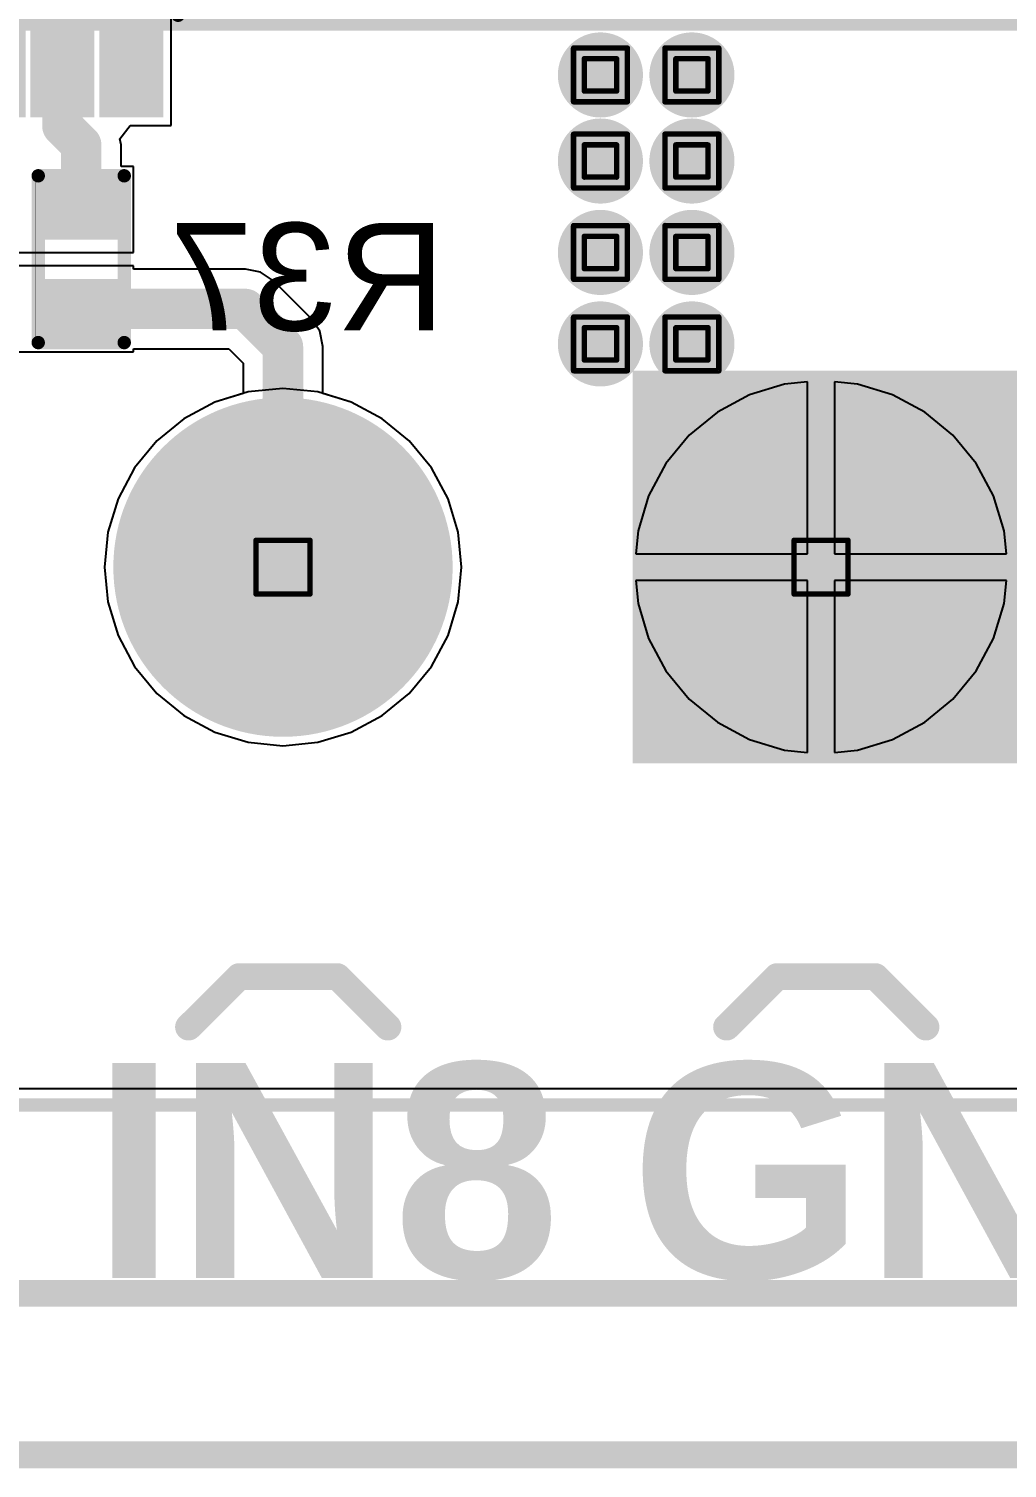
# Model space of a CAD drawing. Header units: inches. Extents: x -8 to 210, y -39 to 109.
# Drawn here: x 67.02 to 76.26, y -1.65 to 11.94 of the extents above; entities that cross this region are included whole.
import ezdxf

# ---------------------------------------------------------------- set-up
doc = ezdxf.new("R2010")
doc.units = ezdxf.units.IN
for name, color, linetype in [('Bottom Layer', 5, 'Continuous'), ('Bottom Overlay', 54, 'Continuous'), ('Bottom Paste', 16, 'Continuous'), ('Bottom Solder', 6, 'Continuous'), ('Dimension', 6, 'Continuous'), ('Drill Drawing', 1, 'Continuous'), ('Multi-Layer', 9, 'Continuous'), ('Pad Holes', 156, 'Continuous'), ('Top Board_outline-Bottom 3D Body', 216, 'Continuous'), ('Top Layer', 1, 'Continuous'), ('Top Overlay', 2, 'Continuous'), ('Top Solder', 216, 'Continuous'), ('Via Holes', 16, 'Continuous')]:
    doc.layers.add(name, color=color, linetype=linetype)
doc.styles.add('Arial', font='', dxfattribs={"height": 0.2})
doc.styles.add('Arial_Bold', font='', dxfattribs={"height": 0.2})
doc.styles.get('Arial').set_extended_font_data('Arial')
doc.styles.get('Arial_Bold').set_extended_font_data('Arial', bold=True)

# ---------------------------------------------------------------- blocks, each defined once
blk = doc.blocks.new('R___0402_B_32')
at = {"layer": 'Bottom Layer'}
for points in [[(-0.241, 0.318), (-0.241, -0.318), (-0.699, -0.318), (-0.699, 0.318)], [(0.699, 0.318), (0.699, -0.318), (0.241, -0.318), (0.241, 0.318)]]:
    blk.add_hatch(color=5, dxfattribs=at).paths.add_polyline_path(points)
at = {"layer": 'Bottom Paste'}
for points in [[(-0.241, 0.318), (-0.241, -0.318), (-0.699, -0.318), (-0.699, 0.318)], [(0.699, 0.318), (0.699, -0.318), (0.241, -0.318), (0.241, 0.318)]]:
    blk.add_hatch(color=16, dxfattribs=at).paths.add_polyline_path(points)
at = {"layer": 'Bottom Solder'}
for points in [[(-0.186, 0.373), (-0.186, -0.373), (-0.754, -0.373), (-0.754, 0.373)], [(0.754, 0.373), (0.754, -0.373), (0.186, -0.373), (0.186, 0.373)]]:
    blk.add_hatch(color=6, dxfattribs=at).paths.add_polyline_path(points)
at = {"layer": 'Bottom Overlay'}
for points in [[(-0.787, 0.406, 0.127, 0.127, 0), (0.787, 0.406, 0.127, 0.127, 0)], [(-0.787, 0.406, 0.127, 0.127, 0), (-0.787, -0.406, 0.127, 0.127, 0)], [(-0.813, 0.432, 0.00323, 0.00323, 0), (0.813, 0.432, 0.00323, 0.00323, 0)], [(0.787, 0.406, 0.127, 0.127, 0), (0.787, -0.406, 0.127, 0.127, 0)], [(-0.787, -0.406, 0.127, 0.127, 0), (0.787, -0.406, 0.127, 0.127, 0)]]:
    blk.add_lwpolyline(points, format="xyseb", dxfattribs=at)
for points in [[(-0.819, 0.406, 0.0635, 0.0635, 1), (-0.756, 0.406, 0.0635, 0.0635, 1)], [(-0.819, 0.406, 0.0635, 0.0635, 1), (-0.756, 0.406, 0.0635, 0.0635, 1)], [(-0.814, 0.432, 0.00161, 0.00161, 1), (-0.812, 0.432, 0.00161, 0.00161, 1)], [(0.756, 0.406, 0.0635, 0.0635, 1), (0.819, 0.406, 0.0635, 0.0635, 1)], [(0.756, 0.406, 0.0635, 0.0635, 1), (0.819, 0.406, 0.0635, 0.0635, 1)], [(0.812, 0.432, 0.00161, 0.00161, 1), (0.814, 0.432, 0.00161, 0.00161, 1)], [(-0.819, -0.406, 0.0635, 0.0635, 1), (-0.756, -0.406, 0.0635, 0.0635, 1)], [(-0.819, -0.406, 0.0635, 0.0635, 1), (-0.756, -0.406, 0.0635, 0.0635, 1)], [(0.756, -0.406, 0.0635, 0.0635, 1), (0.819, -0.406, 0.0635, 0.0635, 1)], [(0.756, -0.406, 0.0635, 0.0635, 1), (0.819, -0.406, 0.0635, 0.0635, 1)]]:
    blk.add_lwpolyline(points, format="xyseb", close=True, dxfattribs=at)
blk = doc.blocks.new('DB128L_5_08_3P_BK_S_89')
at = {"layer": 'Bottom Layer'}
blk.add_hatch(color=5, dxfattribs=at).paths.add_polyline_path([(-3.58, 1.5), (-3.58, -1.5), (-6.58, -1.5), (-6.58, 1.5)])
h = blk.add_hatch(color=5, dxfattribs=at)
edge = h.paths.add_edge_path()
edge.add_arc((0, 0), 1.5, 0, 360)
h = blk.add_hatch(color=5, dxfattribs=at)
edge = h.paths.add_edge_path()
edge.add_arc((5.08, 0), 1.5, 0, 360)
at = {"layer": 'Bottom Solder'}
blk.add_hatch(color=6, dxfattribs=at).paths.add_polyline_path([(-3.478, 1.602), (-3.478, -1.602), (-6.682, -1.602), (-6.682, 1.602)])
h = blk.add_hatch(color=6, dxfattribs=at)
edge = h.paths.add_edge_path()
edge.add_arc((0, 0), 1.602, 0, 360)
h = blk.add_hatch(color=6, dxfattribs=at)
edge = h.paths.add_edge_path()
edge.add_arc((5.08, 0), 1.602, 0, 360)
at = {"layer": 'Multi-Layer'}
blk.add_hatch(color=9, dxfattribs=at).paths.add_polyline_path([(-3.58, 1.5), (-3.58, -1.5), (-6.58, -1.5), (-6.58, 1.5)])
h = blk.add_hatch(color=9, dxfattribs=at)
edge = h.paths.add_edge_path()
edge.add_arc((0, 0), 1.5, 0, 360)
h = blk.add_hatch(color=9, dxfattribs=at)
edge = h.paths.add_edge_path()
edge.add_arc((5.08, 0), 1.5, 0, 360)
at = {"layer": 'Pad Holes'}
h = blk.add_hatch(color=7, dxfattribs=at)
edge = h.paths.add_edge_path()
edge.add_arc((-5.08, 0), 0.8, 0, 360)
h = blk.add_hatch(color=7, dxfattribs=at)
edge = h.paths.add_edge_path()
edge.add_arc((0, 0), 0.8, 0, 360)
h = blk.add_hatch(color=7, dxfattribs=at)
edge = h.paths.add_edge_path()
edge.add_arc((5.08, 0), 0.8, 0, 360)
at = {"layer": 'Top Layer'}
blk.add_hatch(color=1, dxfattribs=at).paths.add_polyline_path([(-3.58, 1.5), (-3.58, -1.5), (-6.58, -1.5), (-6.58, 1.5)])
h = blk.add_hatch(color=1, dxfattribs=at)
edge = h.paths.add_edge_path()
edge.add_arc((0, 0), 1.5, 0, 360)
h = blk.add_hatch(color=1, dxfattribs=at)
edge = h.paths.add_edge_path()
edge.add_arc((5.08, 0), 1.5, 0, 360)
at = {"layer": 'Top Solder'}
blk.add_hatch(color=216, dxfattribs=at).paths.add_polyline_path([(-3.478, 1.602), (-3.478, -1.602), (-6.682, -1.602), (-6.682, 1.602)])
h = blk.add_hatch(color=216, dxfattribs=at)
edge = h.paths.add_edge_path()
edge.add_arc((0, 0), 1.602, 0, 360)
h = blk.add_hatch(color=216, dxfattribs=at)
edge = h.paths.add_edge_path()
edge.add_arc((5.08, 0), 1.602, 0, 360)
at = {"layer": 'Top Overlay'}
for points in [[(-7.671, 5.131, 0.127, 0.127, 0), (7.671, 5.131, 0.127, 0.127, 0)], [(-7.671, -5.08, 0.127, 0.127, 0), (-7.671, 5.131, 0.127, 0.127, 0)], [(7.671, -5.08, 0.127, 0.127, 0), (7.671, 5.131, 0.127, 0.127, 0)], [(-5.971, -4.343, 0.254, 0.254, 0), (-5.494, -3.867, 0.254, 0.254, 0)], [(-5.494, -3.867, 0.254, 0.254, 0), (-4.566, -3.867, 0.254, 0.254, 0)], [(-4.566, -3.867, 0.254, 0.254, 0), (-4.089, -4.343, 0.254, 0.254, 0)], [(-0.891, -4.343, 0.254, 0.254, 0), (-0.414, -3.867, 0.254, 0.254, 0)], [(-0.414, -3.867, 0.254, 0.254, 0), (0.514, -3.867, 0.254, 0.254, 0)], [(0.514, -3.867, 0.254, 0.254, 0), (0.991, -4.343, 0.254, 0.254, 0)], [(4.189, -4.343, 0.254, 0.254, 0), (4.666, -3.867, 0.254, 0.254, 0)], [(4.666, -3.867, 0.254, 0.254, 0), (5.594, -3.867, 0.254, 0.254, 0)], [(5.594, -3.867, 0.254, 0.254, 0), (6.071, -4.343, 0.254, 0.254, 0)], [(-7.671, -5.08, 0.127, 0.127, 0), (7.671, -5.08, 0.127, 0.127, 0)]]:
    blk.add_lwpolyline(points, format="xyseb", dxfattribs=at)
for points in [[(-7.703, 5.131, 0.0635, 0.0635, 1), (-7.639, 5.131, 0.0635, 0.0635, 1)], [(-7.703, 5.131, 0.0635, 0.0635, 1), (-7.639, 5.131, 0.0635, 0.0635, 1)], [(7.639, 5.131, 0.0635, 0.0635, 1), (7.703, 5.131, 0.0635, 0.0635, 1)], [(7.639, 5.131, 0.0635, 0.0635, 1), (7.703, 5.131, 0.0635, 0.0635, 1)], [(-5.558, -3.867, 0.127, 0.127, 1), (-5.431, -3.867, 0.127, 0.127, 1)], [(-5.558, -3.867, 0.127, 0.127, 1), (-5.431, -3.867, 0.127, 0.127, 1)], [(-4.63, -3.867, 0.127, 0.127, 1), (-4.503, -3.867, 0.127, 0.127, 1)], [(-4.63, -3.867, 0.127, 0.127, 1), (-4.503, -3.867, 0.127, 0.127, 1)], [(-0.478, -3.867, 0.127, 0.127, 1), (-0.351, -3.867, 0.127, 0.127, 1)], [(-0.478, -3.867, 0.127, 0.127, 1), (-0.351, -3.867, 0.127, 0.127, 1)], [(0.45, -3.867, 0.127, 0.127, 1), (0.577, -3.867, 0.127, 0.127, 1)], [(0.45, -3.867, 0.127, 0.127, 1), (0.577, -3.867, 0.127, 0.127, 1)], [(4.602, -3.867, 0.127, 0.127, 1), (4.729, -3.867, 0.127, 0.127, 1)], [(4.602, -3.867, 0.127, 0.127, 1), (4.729, -3.867, 0.127, 0.127, 1)], [(5.53, -3.867, 0.127, 0.127, 1), (5.657, -3.867, 0.127, 0.127, 1)], [(5.53, -3.867, 0.127, 0.127, 1), (5.657, -3.867, 0.127, 0.127, 1)], [(-6.035, -4.343, 0.127, 0.127, 1), (-5.908, -4.343, 0.127, 0.127, 1)], [(-4.153, -4.343, 0.127, 0.127, 1), (-4.026, -4.343, 0.127, 0.127, 1)], [(-0.955, -4.343, 0.127, 0.127, 1), (-0.828, -4.343, 0.127, 0.127, 1)], [(0.927, -4.343, 0.127, 0.127, 1), (1.054, -4.343, 0.127, 0.127, 1)], [(4.125, -4.343, 0.127, 0.127, 1), (4.252, -4.343, 0.127, 0.127, 1)], [(6.007, -4.343, 0.127, 0.127, 1), (6.134, -4.343, 0.127, 0.127, 1)], [(-7.703, -5.08, 0.0635, 0.0635, 1), (-7.639, -5.08, 0.0635, 0.0635, 1)], [(-7.703, -5.08, 0.0635, 0.0635, 1), (-7.639, -5.08, 0.0635, 0.0635, 1)], [(7.639, -5.08, 0.0635, 0.0635, 1), (7.703, -5.08, 0.0635, 0.0635, 1)], [(7.639, -5.08, 0.0635, 0.0635, 1), (7.703, -5.08, 0.0635, 0.0635, 1)]]:
    blk.add_lwpolyline(points, format="xyseb", close=True, dxfattribs=at)
blk = doc.blocks.new('SOT_363_B_103')
at = {"layer": 'Bottom Layer'}
for points in [[(-1.37, 0.45), (-1.37, 0.85), (-0.57, 0.85), (-0.57, 0.45)], [(0.57, 0.45), (0.57, 0.85), (1.37, 0.85), (1.37, 0.45)], [(-1.37, -0.2), (-1.37, 0.2), (-0.57, 0.2), (-0.57, -0.2)], [(0.57, -0.2), (0.57, 0.2), (1.37, 0.2), (1.37, -0.2)], [(-1.37, -0.85), (-1.37, -0.45), (-0.57, -0.45), (-0.57, -0.85)], [(0.57, -0.85), (0.57, -0.45), (1.37, -0.45), (1.37, -0.85)]]:
    blk.add_hatch(color=5, dxfattribs=at).paths.add_polyline_path(points)
at = {"layer": 'Bottom Paste'}
for points in [[(-1.37, 0.45), (-1.37, 0.85), (-0.57, 0.85), (-0.57, 0.45)], [(0.57, 0.45), (0.57, 0.85), (1.37, 0.85), (1.37, 0.45)], [(-1.37, -0.2), (-1.37, 0.2), (-0.57, 0.2), (-0.57, -0.2)], [(0.57, -0.2), (0.57, 0.2), (1.37, 0.2), (1.37, -0.2)], [(-1.37, -0.85), (-1.37, -0.45), (-0.57, -0.45), (-0.57, -0.85)], [(0.57, -0.85), (0.57, -0.45), (1.37, -0.45), (1.37, -0.85)]]:
    blk.add_hatch(color=16, dxfattribs=at).paths.add_polyline_path(points)
at = {"layer": 'Bottom Solder'}
for points in [[(-1.472, 0.348), (-1.472, 0.952), (-0.468, 0.952), (-0.468, 0.348)], [(0.468, 0.348), (0.468, 0.952), (1.472, 0.952), (1.472, 0.348)], [(-1.472, -0.302), (-1.472, 0.302), (-0.468, 0.302), (-0.468, -0.302)], [(0.468, -0.302), (0.468, 0.302), (1.472, 0.302), (1.472, -0.302)], [(-1.472, -0.952), (-1.472, -0.348), (-0.468, -0.348), (-0.468, -0.952)], [(0.468, -0.952), (0.468, -0.348), (1.472, -0.348), (1.472, -0.952)]]:
    blk.add_hatch(color=6, dxfattribs=at).paths.add_polyline_path(points)
at = {"layer": 'Bottom Overlay'}
for points in [[(0.508, 1.092, 0.127, 0.127, 0), (-0.66, 1.092, 0.127, 0.127, 0)], [(-1.524, -0.66, 0.1, 0.1, 0), (-1.651, -0.533, 0.1, 0.1, 0)], [(-1.651, -0.787, 0.1, 0.1, 0), (-1.651, -0.533, 0.1, 0.1, 0)], [(-1.651, -0.787, 0.1, 0.1, 0), (-1.524, -0.66, 0.1, 0.1, 0)], [(0.508, -1.092, 0.127, 0.127, 0), (-0.66, -1.092, 0.127, 0.127, 0)]]:
    blk.add_lwpolyline(points, format="xyseb", dxfattribs=at)
for points in [[(-0.692, 1.092, 0.0635, 0.0635, 1), (-0.629, 1.092, 0.0635, 0.0635, 1)], [(0.476, 1.092, 0.0635, 0.0635, 1), (0.54, 1.092, 0.0635, 0.0635, 1)], [(-1.676, -0.533, 0.05, 0.05, 1), (-1.626, -0.533, 0.05, 0.05, 1)], [(-1.676, -0.533, 0.05, 0.05, 1), (-1.626, -0.533, 0.05, 0.05, 1)], [(-1.549, -0.66, 0.05, 0.05, 1), (-1.499, -0.66, 0.05, 0.05, 1)], [(-1.549, -0.66, 0.05, 0.05, 1), (-1.499, -0.66, 0.05, 0.05, 1)], [(-1.676, -0.787, 0.05, 0.05, 1), (-1.626, -0.787, 0.05, 0.05, 1)], [(-1.676, -0.787, 0.05, 0.05, 1), (-1.626, -0.787, 0.05, 0.05, 1)], [(-0.692, -1.092, 0.0635, 0.0635, 1), (-0.629, -1.092, 0.0635, 0.0635, 1)], [(0.476, -1.092, 0.0635, 0.0635, 1), (0.54, -1.092, 0.0635, 0.0635, 1)]]:
    blk.add_lwpolyline(points, format="xyseb", close=True, dxfattribs=at)

msp = doc.modelspace()

# ---------------------------------------------------------------- hatches: boundary and pattern name
at = {"layer": 'Bottom Layer'}
h = msp.add_hatch(color=5, dxfattribs=at)
edge = h.paths.add_edge_path()
edge.add_arc((72.415, 11.506), 0.3, 0, 360)
h = msp.add_hatch(color=5, dxfattribs=at)
edge = h.paths.add_edge_path()
edge.add_arc((73.279, 11.506), 0.3, 0, 360)
h = msp.add_hatch(color=5, dxfattribs=at)
edge = h.paths.add_edge_path()
edge.add_arc((72.415, 10.693), 0.3, 0, 360)
h = msp.add_hatch(color=5, dxfattribs=at)
edge = h.paths.add_edge_path()
edge.add_arc((73.279, 10.693), 0.3, 0, 360)
h = msp.add_hatch(color=5, dxfattribs=at)
edge = h.paths.add_edge_path()
edge.add_arc((72.415, 9.83), 0.3, 0, 360)
h = msp.add_hatch(color=5, dxfattribs=at)
edge = h.paths.add_edge_path()
edge.add_arc((73.279, 9.83), 0.3, 0, 360)
h = msp.add_hatch(color=5, dxfattribs=at)
edge = h.paths.add_edge_path()
edge.add_arc((72.415, 8.966), 0.3, 0, 360)
h = msp.add_hatch(color=5, dxfattribs=at)
edge = h.paths.add_edge_path()
edge.add_arc((73.279, 8.966), 0.3, 0, 360)
msp.add_hatch(color=5, dxfattribs=at).paths.add_polyline_path([(81.356, 5.004), (81.356, 8.712), (72.72, 8.712), (72.72, 5.004)])
at = {"layer": 'Bottom Solder'}
h = msp.add_hatch(color=6, dxfattribs=at)
edge = h.paths.add_edge_path()
edge.add_arc((72.415, 11.506), 0.402, 0, 360)
h = msp.add_hatch(color=6, dxfattribs=at)
edge = h.paths.add_edge_path()
edge.add_arc((73.279, 11.506), 0.402, 0, 360)
h = msp.add_hatch(color=6, dxfattribs=at)
edge = h.paths.add_edge_path()
edge.add_arc((72.415, 10.693), 0.402, 0, 360)
h = msp.add_hatch(color=6, dxfattribs=at)
edge = h.paths.add_edge_path()
edge.add_arc((73.279, 10.693), 0.402, 0, 360)
h = msp.add_hatch(color=6, dxfattribs=at)
edge = h.paths.add_edge_path()
edge.add_arc((72.415, 9.83), 0.402, 0, 360)
h = msp.add_hatch(color=6, dxfattribs=at)
edge = h.paths.add_edge_path()
edge.add_arc((73.279, 9.83), 0.402, 0, 360)
h = msp.add_hatch(color=6, dxfattribs=at)
edge = h.paths.add_edge_path()
edge.add_arc((72.415, 8.966), 0.402, 0, 360)
h = msp.add_hatch(color=6, dxfattribs=at)
edge = h.paths.add_edge_path()
edge.add_arc((73.279, 8.966), 0.402, 0, 360)
at = {"layer": 'Top Layer'}
h = msp.add_hatch(color=1, dxfattribs=at)
edge = h.paths.add_edge_path()
edge.add_arc((72.415, 11.506), 0.3, 0, 360)
h = msp.add_hatch(color=1, dxfattribs=at)
edge = h.paths.add_edge_path()
edge.add_arc((73.279, 11.506), 0.3, 0, 360)
h = msp.add_hatch(color=1, dxfattribs=at)
edge = h.paths.add_edge_path()
edge.add_arc((72.415, 10.693), 0.3, 0, 360)
h = msp.add_hatch(color=1, dxfattribs=at)
edge = h.paths.add_edge_path()
edge.add_arc((73.279, 10.693), 0.3, 0, 360)
h = msp.add_hatch(color=1, dxfattribs=at)
edge = h.paths.add_edge_path()
edge.add_arc((72.415, 9.83), 0.3, 0, 360)
h = msp.add_hatch(color=1, dxfattribs=at)
edge = h.paths.add_edge_path()
edge.add_arc((73.279, 9.83), 0.3, 0, 360)
h = msp.add_hatch(color=1, dxfattribs=at)
edge = h.paths.add_edge_path()
edge.add_arc((72.415, 8.966), 0.3, 0, 360)
h = msp.add_hatch(color=1, dxfattribs=at)
edge = h.paths.add_edge_path()
edge.add_arc((73.279, 8.966), 0.3, 0, 360)
at = {"layer": 'Top Solder'}
h = msp.add_hatch(color=216, dxfattribs=at)
edge = h.paths.add_edge_path()
edge.add_arc((72.415, 11.506), 0.402, 0, 360)
h = msp.add_hatch(color=216, dxfattribs=at)
edge = h.paths.add_edge_path()
edge.add_arc((73.279, 11.506), 0.402, 0, 360)
h = msp.add_hatch(color=216, dxfattribs=at)
edge = h.paths.add_edge_path()
edge.add_arc((72.415, 10.693), 0.402, 0, 360)
h = msp.add_hatch(color=216, dxfattribs=at)
edge = h.paths.add_edge_path()
edge.add_arc((73.279, 10.693), 0.402, 0, 360)
h = msp.add_hatch(color=216, dxfattribs=at)
edge = h.paths.add_edge_path()
edge.add_arc((72.415, 9.83), 0.402, 0, 360)
h = msp.add_hatch(color=216, dxfattribs=at)
edge = h.paths.add_edge_path()
edge.add_arc((73.279, 9.83), 0.402, 0, 360)
h = msp.add_hatch(color=216, dxfattribs=at)
edge = h.paths.add_edge_path()
edge.add_arc((72.415, 8.966), 0.402, 0, 360)
h = msp.add_hatch(color=216, dxfattribs=at)
edge = h.paths.add_edge_path()
edge.add_arc((73.279, 8.966), 0.402, 0, 360)
at = {"layer": 'Via Holes'}
h = msp.add_hatch(color=7, dxfattribs=at)
edge = h.paths.add_edge_path()
edge.add_arc((72.415, 11.506), 0.15, 0, 360)
h = msp.add_hatch(color=7, dxfattribs=at)
edge = h.paths.add_edge_path()
edge.add_arc((73.279, 11.506), 0.15, 0, 360)
h = msp.add_hatch(color=7, dxfattribs=at)
edge = h.paths.add_edge_path()
edge.add_arc((72.415, 10.693), 0.15, 0, 360)
h = msp.add_hatch(color=7, dxfattribs=at)
edge = h.paths.add_edge_path()
edge.add_arc((73.279, 10.693), 0.15, 0, 360)
h = msp.add_hatch(color=7, dxfattribs=at)
edge = h.paths.add_edge_path()
edge.add_arc((72.415, 9.83), 0.15, 0, 360)
h = msp.add_hatch(color=7, dxfattribs=at)
edge = h.paths.add_edge_path()
edge.add_arc((73.279, 9.83), 0.15, 0, 360)
h = msp.add_hatch(color=7, dxfattribs=at)
edge = h.paths.add_edge_path()
edge.add_arc((72.415, 8.966), 0.15, 0, 360)
h = msp.add_hatch(color=7, dxfattribs=at)
edge = h.paths.add_edge_path()
edge.add_arc((73.279, 8.966), 0.15, 0, 360)

# ---------------------------------------------------------------- linework, layer by layer
at = {"layer": 'Bottom Layer'}
for p, q in [((68.363, 11.03), (68.363, 12.186)), ((67.877, 10.903), (67.974, 11.03)), ((67.974, 11.03), (68.363, 11.03)), ((67.889, 10.846), (67.877, 10.903)), ((67.889, 10.643), (67.889, 10.846)), ((68.008, 10.643), (67.889, 10.643)), ((68.008, 9.83), (68.008, 10.643)), ((66.027, 9.83), (68.008, 9.83)), ((68.008, 9.703), (66.027, 9.703)), ((68.008, 9.672), (68.008, 9.703)), ((69.063, 9.672), (68.008, 9.672)), ((69.206, 9.643), (69.063, 9.672)), ((69.328, 9.562), (69.206, 9.643)), ((69.684, 9.206), (69.328, 9.562)), ((69.765, 9.085), (69.684, 9.206)), ((69.794, 8.941), (69.765, 9.085)), ((66.027, 8.89), (68.008, 8.89)), ((68.008, 8.89), (68.008, 8.921)), ((68.008, 8.921), (68.907, 8.921)), ((68.907, 8.921), (69.043, 8.785)), ((69.794, 8.497), (69.794, 8.941)), ((69.043, 8.785), (69.043, 8.497)), ((74.154, 8.587), (73.824, 8.486)), ((74.371, 8.608), (74.154, 8.587)), ((74.371, 6.985), (74.371, 8.608)), ((74.842, 8.587), (74.625, 8.608)), ((74.625, 8.608), (74.625, 6.985)), ((75.173, 8.486), (74.842, 8.587)), ((69.043, 8.497), (68.773, 8.416)), ((70.063, 8.416), (69.794, 8.497)), ((73.824, 8.486), (73.519, 8.323)), ((75.477, 8.323), (75.173, 8.486)), ((68.773, 8.416), (68.482, 8.26)), ((70.355, 8.26), (70.063, 8.416)), ((73.519, 8.323), (73.252, 8.104)), ((75.744, 8.104), (75.477, 8.323)), ((68.482, 8.26), (68.226, 8.05)), ((70.61, 8.05), (70.355, 8.26)), ((68.226, 8.05), (68.016, 7.795)), ((70.82, 7.795), (70.61, 8.05)), ((73.252, 8.104), (73.033, 7.837)), ((75.964, 7.837), (75.744, 8.104)), ((68.016, 7.795), (67.861, 7.503)), ((70.976, 7.503), (70.82, 7.795)), ((73.033, 7.837), (72.87, 7.532)), ((76.127, 7.532), (75.964, 7.837)), ((67.861, 7.503), (67.765, 7.187)), ((71.072, 7.187), (70.976, 7.503)), ((72.87, 7.532), (72.77, 7.202)), ((76.227, 7.202), (76.127, 7.532)), ((67.765, 7.187), (67.732, 6.858)), ((71.104, 6.858), (71.072, 7.187)), ((72.77, 7.202), (72.748, 6.985)), ((76.248, 6.985), (76.227, 7.202)), ((72.748, 6.985), (74.371, 6.985)), ((74.625, 6.985), (76.248, 6.985)), ((67.732, 6.858), (67.765, 6.529)), ((71.072, 6.529), (71.104, 6.858)), ((74.371, 6.731), (72.748, 6.731)), ((72.748, 6.731), (72.77, 6.514)), ((74.371, 5.108), (74.371, 6.731)), ((76.248, 6.731), (74.625, 6.731)), ((74.625, 6.731), (74.625, 5.108)), ((76.227, 6.514), (76.248, 6.731)), ((67.765, 6.529), (67.861, 6.213)), ((70.976, 6.213), (71.072, 6.529)), ((72.77, 6.514), (72.87, 6.184)), ((76.127, 6.184), (76.227, 6.514)), ((67.861, 6.213), (68.016, 5.921)), ((70.82, 5.921), (70.976, 6.213)), ((72.87, 6.184), (73.033, 5.879)), ((75.964, 5.879), (76.127, 6.184)), ((68.016, 5.921), (68.226, 5.666)), ((70.61, 5.666), (70.82, 5.921)), ((73.033, 5.879), (73.252, 5.612)), ((75.744, 5.612), (75.964, 5.879)), ((68.226, 5.666), (68.482, 5.456)), ((70.355, 5.456), (70.61, 5.666)), ((73.252, 5.612), (73.519, 5.393)), ((75.477, 5.393), (75.744, 5.612)), ((68.482, 5.456), (68.773, 5.3)), ((70.063, 5.3), (70.355, 5.456)), ((73.519, 5.393), (73.824, 5.23)), ((75.173, 5.23), (75.477, 5.393)), ((68.773, 5.3), (69.089, 5.204)), ((69.089, 5.204), (69.418, 5.172)), ((69.418, 5.172), (69.747, 5.204)), ((69.747, 5.204), (70.063, 5.3)), ((73.824, 5.23), (74.154, 5.129)), ((74.842, 5.129), (75.173, 5.23)), ((74.154, 5.129), (74.371, 5.108)), ((74.625, 5.108), (74.842, 5.129)), ((86.563, 1.931), (16.789, 1.931))]:
    msp.add_line(p, q, dxfattribs=at)
for points in [[(67.335, 11.608, 0.305, 0.305, 0), (67.335, 12.243, 0.305, 0.305, 0)], [(67.335, 11.024, 0.381, 0.381, 0), (67.335, 11.608, 0.381, 0.381, 0)], [(67.335, 11.024, 0.381, 0.381, 0), (67.513, 10.846, 0.381, 0.381, 0)], [(67.513, 10.236, 0.381, 0.381, 0), (67.513, 10.846, 0.381, 0.381, 0)], [(67.513, 9.296, 0.381, 0.381, 0), (69.063, 9.296, 0.381, 0.381, 0)], [(69.063, 9.296, 0.381, 0.381, 0), (69.418, 8.941, 0.381, 0.381, 0)], [(69.418, 6.858, 0.381, 0.381, 0), (69.418, 8.941, 0.381, 0.381, 0)]]:
    msp.add_lwpolyline(points, format="xyseb", dxfattribs=at)
for points in [[(67.24, 11.608, 0.191, 0.191, 1), (67.431, 11.608, 0.191, 0.191, 1)], [(67.259, 11.608, 0.152, 0.152, 1), (67.412, 11.608, 0.152, 0.152, 1)], [(67.24, 11.024, 0.191, 0.191, 1), (67.431, 11.024, 0.191, 0.191, 1)], [(67.24, 11.024, 0.191, 0.191, 1), (67.431, 11.024, 0.191, 0.191, 1)], [(67.418, 10.846, 0.191, 0.191, 1), (67.608, 10.846, 0.191, 0.191, 1)], [(67.418, 10.846, 0.191, 0.191, 1), (67.608, 10.846, 0.191, 0.191, 1)], [(67.418, 10.236, 0.191, 0.191, 1), (67.608, 10.236, 0.191, 0.191, 1)], [(67.418, 9.296, 0.191, 0.191, 1), (67.608, 9.296, 0.191, 0.191, 1)], [(68.967, 9.296, 0.191, 0.191, 1), (69.158, 9.296, 0.191, 0.191, 1)], [(68.967, 9.296, 0.191, 0.191, 1), (69.158, 9.296, 0.191, 0.191, 1)], [(69.323, 8.941, 0.191, 0.191, 1), (69.513, 8.941, 0.191, 0.191, 1)], [(69.323, 8.941, 0.191, 0.191, 1), (69.513, 8.941, 0.191, 0.191, 1)], [(69.323, 6.858, 0.191, 0.191, 1), (69.513, 6.858, 0.191, 0.191, 1)]]:
    msp.add_lwpolyline(points, format="xyseb", close=True, dxfattribs=at)
at = {"layer": 'Dimension'}
msp.add_lwpolyline([(50.722, -1.524, 0.254, 0.254, 0), (87.732, -1.524, 0.254, 0.254, 0)], format="xyseb", dxfattribs=at)
at = {"layer": 'Drill Drawing'}
for points in [[(72.161, 11.76, 0.0508, 0.0508, 0), (72.669, 11.76, 0.0508, 0.0508, 0)], [(72.161, 11.252, 0.0508, 0.0508, 0), (72.161, 11.76, 0.0508, 0.0508, 0)], [(72.669, 11.252, 0.0508, 0.0508, 0), (72.669, 11.76, 0.0508, 0.0508, 0)], [(73.025, 11.76, 0.0508, 0.0508, 0), (73.533, 11.76, 0.0508, 0.0508, 0)], [(73.025, 11.252, 0.0508, 0.0508, 0), (73.025, 11.76, 0.0508, 0.0508, 0)], [(73.533, 11.252, 0.0508, 0.0508, 0), (73.533, 11.76, 0.0508, 0.0508, 0)], [(72.263, 11.659, 0.0508, 0.0508, 0), (72.568, 11.659, 0.0508, 0.0508, 0)], [(72.263, 11.354, 0.0508, 0.0508, 0), (72.263, 11.659, 0.0508, 0.0508, 0)], [(72.568, 11.354, 0.0508, 0.0508, 0), (72.568, 11.659, 0.0508, 0.0508, 0)], [(73.127, 11.659, 0.0508, 0.0508, 0), (73.431, 11.659, 0.0508, 0.0508, 0)], [(73.127, 11.354, 0.0508, 0.0508, 0), (73.127, 11.659, 0.0508, 0.0508, 0)], [(73.431, 11.354, 0.0508, 0.0508, 0), (73.431, 11.659, 0.0508, 0.0508, 0)], [(72.263, 11.354, 0.0508, 0.0508, 0), (72.568, 11.354, 0.0508, 0.0508, 0)], [(73.127, 11.354, 0.0508, 0.0508, 0), (73.431, 11.354, 0.0508, 0.0508, 0)], [(72.161, 11.252, 0.0508, 0.0508, 0), (72.669, 11.252, 0.0508, 0.0508, 0)], [(73.025, 11.252, 0.0508, 0.0508, 0), (73.533, 11.252, 0.0508, 0.0508, 0)], [(72.161, 10.947, 0.0508, 0.0508, 0), (72.669, 10.947, 0.0508, 0.0508, 0)], [(72.161, 10.439, 0.0508, 0.0508, 0), (72.161, 10.947, 0.0508, 0.0508, 0)], [(72.669, 10.439, 0.0508, 0.0508, 0), (72.669, 10.947, 0.0508, 0.0508, 0)], [(73.025, 10.947, 0.0508, 0.0508, 0), (73.533, 10.947, 0.0508, 0.0508, 0)], [(73.025, 10.439, 0.0508, 0.0508, 0), (73.025, 10.947, 0.0508, 0.0508, 0)], [(73.533, 10.439, 0.0508, 0.0508, 0), (73.533, 10.947, 0.0508, 0.0508, 0)], [(72.263, 10.846, 0.0508, 0.0508, 0), (72.568, 10.846, 0.0508, 0.0508, 0)], [(72.263, 10.541, 0.0508, 0.0508, 0), (72.263, 10.846, 0.0508, 0.0508, 0)], [(72.568, 10.541, 0.0508, 0.0508, 0), (72.568, 10.846, 0.0508, 0.0508, 0)], [(73.127, 10.846, 0.0508, 0.0508, 0), (73.431, 10.846, 0.0508, 0.0508, 0)], [(73.127, 10.541, 0.0508, 0.0508, 0), (73.127, 10.846, 0.0508, 0.0508, 0)], [(73.431, 10.541, 0.0508, 0.0508, 0), (73.431, 10.846, 0.0508, 0.0508, 0)], [(72.263, 10.541, 0.0508, 0.0508, 0), (72.568, 10.541, 0.0508, 0.0508, 0)], [(73.127, 10.541, 0.0508, 0.0508, 0), (73.431, 10.541, 0.0508, 0.0508, 0)], [(72.161, 10.439, 0.0508, 0.0508, 0), (72.669, 10.439, 0.0508, 0.0508, 0)], [(73.025, 10.439, 0.0508, 0.0508, 0), (73.533, 10.439, 0.0508, 0.0508, 0)], [(72.161, 10.084, 0.0508, 0.0508, 0), (72.669, 10.084, 0.0508, 0.0508, 0)], [(72.161, 9.576, 0.0508, 0.0508, 0), (72.161, 10.084, 0.0508, 0.0508, 0)], [(72.669, 9.576, 0.0508, 0.0508, 0), (72.669, 10.084, 0.0508, 0.0508, 0)], [(73.025, 10.084, 0.0508, 0.0508, 0), (73.533, 10.084, 0.0508, 0.0508, 0)], [(73.025, 9.576, 0.0508, 0.0508, 0), (73.025, 10.084, 0.0508, 0.0508, 0)], [(73.533, 9.576, 0.0508, 0.0508, 0), (73.533, 10.084, 0.0508, 0.0508, 0)], [(72.263, 9.982, 0.0508, 0.0508, 0), (72.568, 9.982, 0.0508, 0.0508, 0)], [(72.263, 9.677, 0.0508, 0.0508, 0), (72.263, 9.982, 0.0508, 0.0508, 0)], [(72.568, 9.677, 0.0508, 0.0508, 0), (72.568, 9.982, 0.0508, 0.0508, 0)], [(73.127, 9.982, 0.0508, 0.0508, 0), (73.431, 9.982, 0.0508, 0.0508, 0)], [(73.127, 9.677, 0.0508, 0.0508, 0), (73.127, 9.982, 0.0508, 0.0508, 0)], [(73.431, 9.677, 0.0508, 0.0508, 0), (73.431, 9.982, 0.0508, 0.0508, 0)], [(72.263, 9.677, 0.0508, 0.0508, 0), (72.568, 9.677, 0.0508, 0.0508, 0)], [(73.127, 9.677, 0.0508, 0.0508, 0), (73.431, 9.677, 0.0508, 0.0508, 0)], [(72.161, 9.576, 0.0508, 0.0508, 0), (72.669, 9.576, 0.0508, 0.0508, 0)], [(73.025, 9.576, 0.0508, 0.0508, 0), (73.533, 9.576, 0.0508, 0.0508, 0)], [(72.161, 9.22, 0.0508, 0.0508, 0), (72.669, 9.22, 0.0508, 0.0508, 0)], [(72.161, 8.712, 0.0508, 0.0508, 0), (72.161, 9.22, 0.0508, 0.0508, 0)], [(72.669, 8.712, 0.0508, 0.0508, 0), (72.669, 9.22, 0.0508, 0.0508, 0)], [(73.025, 9.22, 0.0508, 0.0508, 0), (73.533, 9.22, 0.0508, 0.0508, 0)], [(73.025, 8.712, 0.0508, 0.0508, 0), (73.025, 9.22, 0.0508, 0.0508, 0)], [(73.533, 8.712, 0.0508, 0.0508, 0), (73.533, 9.22, 0.0508, 0.0508, 0)], [(72.263, 9.119, 0.0508, 0.0508, 0), (72.568, 9.119, 0.0508, 0.0508, 0)], [(72.263, 8.814, 0.0508, 0.0508, 0), (72.263, 9.119, 0.0508, 0.0508, 0)], [(72.568, 8.814, 0.0508, 0.0508, 0), (72.568, 9.119, 0.0508, 0.0508, 0)], [(73.127, 9.119, 0.0508, 0.0508, 0), (73.431, 9.119, 0.0508, 0.0508, 0)], [(73.127, 8.814, 0.0508, 0.0508, 0), (73.127, 9.119, 0.0508, 0.0508, 0)], [(73.431, 8.814, 0.0508, 0.0508, 0), (73.431, 9.119, 0.0508, 0.0508, 0)], [(72.263, 8.814, 0.0508, 0.0508, 0), (72.568, 8.814, 0.0508, 0.0508, 0)], [(73.127, 8.814, 0.0508, 0.0508, 0), (73.431, 8.814, 0.0508, 0.0508, 0)], [(72.161, 8.712, 0.0508, 0.0508, 0), (72.669, 8.712, 0.0508, 0.0508, 0)], [(73.025, 8.712, 0.0508, 0.0508, 0), (73.533, 8.712, 0.0508, 0.0508, 0)], [(69.164, 7.112, 0.0508, 0.0508, 0), (69.672, 7.112, 0.0508, 0.0508, 0)], [(69.164, 6.604, 0.0508, 0.0508, 0), (69.164, 7.112, 0.0508, 0.0508, 0)], [(69.672, 6.604, 0.0508, 0.0508, 0), (69.672, 7.112, 0.0508, 0.0508, 0)], [(74.244, 7.112, 0.0508, 0.0508, 0), (74.752, 7.112, 0.0508, 0.0508, 0)], [(74.244, 6.604, 0.0508, 0.0508, 0), (74.244, 7.112, 0.0508, 0.0508, 0)], [(74.752, 6.604, 0.0508, 0.0508, 0), (74.752, 7.112, 0.0508, 0.0508, 0)], [(69.164, 6.604, 0.0508, 0.0508, 0), (69.672, 6.604, 0.0508, 0.0508, 0)], [(74.244, 6.604, 0.0508, 0.0508, 0), (74.752, 6.604, 0.0508, 0.0508, 0)]]:
    msp.add_lwpolyline(points, format="xyseb", dxfattribs=at)
for points in [[(72.149, 11.76, 0.0254, 0.0254, 1), (72.174, 11.76, 0.0254, 0.0254, 1)], [(72.149, 11.76, 0.0254, 0.0254, 1), (72.174, 11.76, 0.0254, 0.0254, 1)], [(72.657, 11.76, 0.0254, 0.0254, 1), (72.682, 11.76, 0.0254, 0.0254, 1)], [(72.657, 11.76, 0.0254, 0.0254, 1), (72.682, 11.76, 0.0254, 0.0254, 1)], [(73.012, 11.76, 0.0254, 0.0254, 1), (73.038, 11.76, 0.0254, 0.0254, 1)], [(73.012, 11.76, 0.0254, 0.0254, 1), (73.038, 11.76, 0.0254, 0.0254, 1)], [(73.52, 11.76, 0.0254, 0.0254, 1), (73.546, 11.76, 0.0254, 0.0254, 1)], [(73.52, 11.76, 0.0254, 0.0254, 1), (73.546, 11.76, 0.0254, 0.0254, 1)], [(72.25, 11.659, 0.0254, 0.0254, 1), (72.276, 11.659, 0.0254, 0.0254, 1)], [(72.25, 11.659, 0.0254, 0.0254, 1), (72.276, 11.659, 0.0254, 0.0254, 1)], [(72.555, 11.659, 0.0254, 0.0254, 1), (72.581, 11.659, 0.0254, 0.0254, 1)], [(72.555, 11.659, 0.0254, 0.0254, 1), (72.581, 11.659, 0.0254, 0.0254, 1)], [(73.114, 11.659, 0.0254, 0.0254, 1), (73.139, 11.659, 0.0254, 0.0254, 1)], [(73.114, 11.659, 0.0254, 0.0254, 1), (73.139, 11.659, 0.0254, 0.0254, 1)], [(73.419, 11.659, 0.0254, 0.0254, 1), (73.444, 11.659, 0.0254, 0.0254, 1)], [(73.419, 11.659, 0.0254, 0.0254, 1), (73.444, 11.659, 0.0254, 0.0254, 1)], [(72.25, 11.354, 0.0254, 0.0254, 1), (72.276, 11.354, 0.0254, 0.0254, 1)], [(72.25, 11.354, 0.0254, 0.0254, 1), (72.276, 11.354, 0.0254, 0.0254, 1)], [(72.555, 11.354, 0.0254, 0.0254, 1), (72.581, 11.354, 0.0254, 0.0254, 1)], [(72.555, 11.354, 0.0254, 0.0254, 1), (72.581, 11.354, 0.0254, 0.0254, 1)], [(73.114, 11.354, 0.0254, 0.0254, 1), (73.139, 11.354, 0.0254, 0.0254, 1)], [(73.114, 11.354, 0.0254, 0.0254, 1), (73.139, 11.354, 0.0254, 0.0254, 1)], [(73.419, 11.354, 0.0254, 0.0254, 1), (73.444, 11.354, 0.0254, 0.0254, 1)], [(73.419, 11.354, 0.0254, 0.0254, 1), (73.444, 11.354, 0.0254, 0.0254, 1)], [(72.149, 11.252, 0.0254, 0.0254, 1), (72.174, 11.252, 0.0254, 0.0254, 1)], [(72.149, 11.252, 0.0254, 0.0254, 1), (72.174, 11.252, 0.0254, 0.0254, 1)], [(72.657, 11.252, 0.0254, 0.0254, 1), (72.682, 11.252, 0.0254, 0.0254, 1)], [(72.657, 11.252, 0.0254, 0.0254, 1), (72.682, 11.252, 0.0254, 0.0254, 1)], [(73.012, 11.252, 0.0254, 0.0254, 1), (73.038, 11.252, 0.0254, 0.0254, 1)], [(73.012, 11.252, 0.0254, 0.0254, 1), (73.038, 11.252, 0.0254, 0.0254, 1)], [(73.52, 11.252, 0.0254, 0.0254, 1), (73.546, 11.252, 0.0254, 0.0254, 1)], [(73.52, 11.252, 0.0254, 0.0254, 1), (73.546, 11.252, 0.0254, 0.0254, 1)], [(72.149, 10.947, 0.0254, 0.0254, 1), (72.174, 10.947, 0.0254, 0.0254, 1)], [(72.149, 10.947, 0.0254, 0.0254, 1), (72.174, 10.947, 0.0254, 0.0254, 1)], [(72.657, 10.947, 0.0254, 0.0254, 1), (72.682, 10.947, 0.0254, 0.0254, 1)], [(72.657, 10.947, 0.0254, 0.0254, 1), (72.682, 10.947, 0.0254, 0.0254, 1)], [(73.012, 10.947, 0.0254, 0.0254, 1), (73.038, 10.947, 0.0254, 0.0254, 1)], [(73.012, 10.947, 0.0254, 0.0254, 1), (73.038, 10.947, 0.0254, 0.0254, 1)], [(73.52, 10.947, 0.0254, 0.0254, 1), (73.546, 10.947, 0.0254, 0.0254, 1)], [(73.52, 10.947, 0.0254, 0.0254, 1), (73.546, 10.947, 0.0254, 0.0254, 1)], [(72.25, 10.846, 0.0254, 0.0254, 1), (72.276, 10.846, 0.0254, 0.0254, 1)], [(72.25, 10.846, 0.0254, 0.0254, 1), (72.276, 10.846, 0.0254, 0.0254, 1)], [(72.555, 10.846, 0.0254, 0.0254, 1), (72.581, 10.846, 0.0254, 0.0254, 1)], [(72.555, 10.846, 0.0254, 0.0254, 1), (72.581, 10.846, 0.0254, 0.0254, 1)], [(73.114, 10.846, 0.0254, 0.0254, 1), (73.139, 10.846, 0.0254, 0.0254, 1)], [(73.114, 10.846, 0.0254, 0.0254, 1), (73.139, 10.846, 0.0254, 0.0254, 1)], [(73.419, 10.846, 0.0254, 0.0254, 1), (73.444, 10.846, 0.0254, 0.0254, 1)], [(73.419, 10.846, 0.0254, 0.0254, 1), (73.444, 10.846, 0.0254, 0.0254, 1)], [(72.25, 10.541, 0.0254, 0.0254, 1), (72.276, 10.541, 0.0254, 0.0254, 1)], [(72.25, 10.541, 0.0254, 0.0254, 1), (72.276, 10.541, 0.0254, 0.0254, 1)], [(72.555, 10.541, 0.0254, 0.0254, 1), (72.581, 10.541, 0.0254, 0.0254, 1)], [(72.555, 10.541, 0.0254, 0.0254, 1), (72.581, 10.541, 0.0254, 0.0254, 1)], [(73.114, 10.541, 0.0254, 0.0254, 1), (73.139, 10.541, 0.0254, 0.0254, 1)], [(73.114, 10.541, 0.0254, 0.0254, 1), (73.139, 10.541, 0.0254, 0.0254, 1)], [(73.419, 10.541, 0.0254, 0.0254, 1), (73.444, 10.541, 0.0254, 0.0254, 1)], [(73.419, 10.541, 0.0254, 0.0254, 1), (73.444, 10.541, 0.0254, 0.0254, 1)], [(72.149, 10.439, 0.0254, 0.0254, 1), (72.174, 10.439, 0.0254, 0.0254, 1)], [(72.149, 10.439, 0.0254, 0.0254, 1), (72.174, 10.439, 0.0254, 0.0254, 1)], [(72.657, 10.439, 0.0254, 0.0254, 1), (72.682, 10.439, 0.0254, 0.0254, 1)], [(72.657, 10.439, 0.0254, 0.0254, 1), (72.682, 10.439, 0.0254, 0.0254, 1)], [(73.012, 10.439, 0.0254, 0.0254, 1), (73.038, 10.439, 0.0254, 0.0254, 1)], [(73.012, 10.439, 0.0254, 0.0254, 1), (73.038, 10.439, 0.0254, 0.0254, 1)], [(73.52, 10.439, 0.0254, 0.0254, 1), (73.546, 10.439, 0.0254, 0.0254, 1)], [(73.52, 10.439, 0.0254, 0.0254, 1), (73.546, 10.439, 0.0254, 0.0254, 1)], [(72.149, 10.084, 0.0254, 0.0254, 1), (72.174, 10.084, 0.0254, 0.0254, 1)], [(72.149, 10.084, 0.0254, 0.0254, 1), (72.174, 10.084, 0.0254, 0.0254, 1)], [(72.657, 10.084, 0.0254, 0.0254, 1), (72.682, 10.084, 0.0254, 0.0254, 1)], [(72.657, 10.084, 0.0254, 0.0254, 1), (72.682, 10.084, 0.0254, 0.0254, 1)], [(73.012, 10.084, 0.0254, 0.0254, 1), (73.038, 10.084, 0.0254, 0.0254, 1)], [(73.012, 10.084, 0.0254, 0.0254, 1), (73.038, 10.084, 0.0254, 0.0254, 1)], [(73.52, 10.084, 0.0254, 0.0254, 1), (73.546, 10.084, 0.0254, 0.0254, 1)], [(73.52, 10.084, 0.0254, 0.0254, 1), (73.546, 10.084, 0.0254, 0.0254, 1)], [(72.25, 9.982, 0.0254, 0.0254, 1), (72.276, 9.982, 0.0254, 0.0254, 1)], [(72.25, 9.982, 0.0254, 0.0254, 1), (72.276, 9.982, 0.0254, 0.0254, 1)], [(72.555, 9.982, 0.0254, 0.0254, 1), (72.581, 9.982, 0.0254, 0.0254, 1)], [(72.555, 9.982, 0.0254, 0.0254, 1), (72.581, 9.982, 0.0254, 0.0254, 1)], [(73.114, 9.982, 0.0254, 0.0254, 1), (73.139, 9.982, 0.0254, 0.0254, 1)], [(73.114, 9.982, 0.0254, 0.0254, 1), (73.139, 9.982, 0.0254, 0.0254, 1)], [(73.419, 9.982, 0.0254, 0.0254, 1), (73.444, 9.982, 0.0254, 0.0254, 1)], [(73.419, 9.982, 0.0254, 0.0254, 1), (73.444, 9.982, 0.0254, 0.0254, 1)], [(72.25, 9.677, 0.0254, 0.0254, 1), (72.276, 9.677, 0.0254, 0.0254, 1)], [(72.25, 9.677, 0.0254, 0.0254, 1), (72.276, 9.677, 0.0254, 0.0254, 1)], [(72.555, 9.677, 0.0254, 0.0254, 1), (72.581, 9.677, 0.0254, 0.0254, 1)], [(72.555, 9.677, 0.0254, 0.0254, 1), (72.581, 9.677, 0.0254, 0.0254, 1)], [(73.114, 9.677, 0.0254, 0.0254, 1), (73.139, 9.677, 0.0254, 0.0254, 1)], [(73.114, 9.677, 0.0254, 0.0254, 1), (73.139, 9.677, 0.0254, 0.0254, 1)], [(73.419, 9.677, 0.0254, 0.0254, 1), (73.444, 9.677, 0.0254, 0.0254, 1)], [(73.419, 9.677, 0.0254, 0.0254, 1), (73.444, 9.677, 0.0254, 0.0254, 1)], [(72.149, 9.576, 0.0254, 0.0254, 1), (72.174, 9.576, 0.0254, 0.0254, 1)], [(72.149, 9.576, 0.0254, 0.0254, 1), (72.174, 9.576, 0.0254, 0.0254, 1)], [(72.657, 9.576, 0.0254, 0.0254, 1), (72.682, 9.576, 0.0254, 0.0254, 1)], [(72.657, 9.576, 0.0254, 0.0254, 1), (72.682, 9.576, 0.0254, 0.0254, 1)], [(73.012, 9.576, 0.0254, 0.0254, 1), (73.038, 9.576, 0.0254, 0.0254, 1)], [(73.012, 9.576, 0.0254, 0.0254, 1), (73.038, 9.576, 0.0254, 0.0254, 1)], [(73.52, 9.576, 0.0254, 0.0254, 1), (73.546, 9.576, 0.0254, 0.0254, 1)], [(73.52, 9.576, 0.0254, 0.0254, 1), (73.546, 9.576, 0.0254, 0.0254, 1)], [(72.149, 9.22, 0.0254, 0.0254, 1), (72.174, 9.22, 0.0254, 0.0254, 1)], [(72.149, 9.22, 0.0254, 0.0254, 1), (72.174, 9.22, 0.0254, 0.0254, 1)], [(72.657, 9.22, 0.0254, 0.0254, 1), (72.682, 9.22, 0.0254, 0.0254, 1)], [(72.657, 9.22, 0.0254, 0.0254, 1), (72.682, 9.22, 0.0254, 0.0254, 1)], [(73.012, 9.22, 0.0254, 0.0254, 1), (73.038, 9.22, 0.0254, 0.0254, 1)], [(73.012, 9.22, 0.0254, 0.0254, 1), (73.038, 9.22, 0.0254, 0.0254, 1)], [(73.52, 9.22, 0.0254, 0.0254, 1), (73.546, 9.22, 0.0254, 0.0254, 1)], [(73.52, 9.22, 0.0254, 0.0254, 1), (73.546, 9.22, 0.0254, 0.0254, 1)], [(72.25, 9.119, 0.0254, 0.0254, 1), (72.276, 9.119, 0.0254, 0.0254, 1)], [(72.25, 9.119, 0.0254, 0.0254, 1), (72.276, 9.119, 0.0254, 0.0254, 1)], [(72.555, 9.119, 0.0254, 0.0254, 1), (72.581, 9.119, 0.0254, 0.0254, 1)], [(72.555, 9.119, 0.0254, 0.0254, 1), (72.581, 9.119, 0.0254, 0.0254, 1)], [(73.114, 9.119, 0.0254, 0.0254, 1), (73.139, 9.119, 0.0254, 0.0254, 1)], [(73.114, 9.119, 0.0254, 0.0254, 1), (73.139, 9.119, 0.0254, 0.0254, 1)], [(73.419, 9.119, 0.0254, 0.0254, 1), (73.444, 9.119, 0.0254, 0.0254, 1)], [(73.419, 9.119, 0.0254, 0.0254, 1), (73.444, 9.119, 0.0254, 0.0254, 1)], [(72.25, 8.814, 0.0254, 0.0254, 1), (72.276, 8.814, 0.0254, 0.0254, 1)], [(72.25, 8.814, 0.0254, 0.0254, 1), (72.276, 8.814, 0.0254, 0.0254, 1)], [(72.555, 8.814, 0.0254, 0.0254, 1), (72.581, 8.814, 0.0254, 0.0254, 1)], [(72.555, 8.814, 0.0254, 0.0254, 1), (72.581, 8.814, 0.0254, 0.0254, 1)], [(73.114, 8.814, 0.0254, 0.0254, 1), (73.139, 8.814, 0.0254, 0.0254, 1)], [(73.114, 8.814, 0.0254, 0.0254, 1), (73.139, 8.814, 0.0254, 0.0254, 1)], [(73.419, 8.814, 0.0254, 0.0254, 1), (73.444, 8.814, 0.0254, 0.0254, 1)], [(73.419, 8.814, 0.0254, 0.0254, 1), (73.444, 8.814, 0.0254, 0.0254, 1)], [(72.149, 8.712, 0.0254, 0.0254, 1), (72.174, 8.712, 0.0254, 0.0254, 1)], [(72.149, 8.712, 0.0254, 0.0254, 1), (72.174, 8.712, 0.0254, 0.0254, 1)], [(72.657, 8.712, 0.0254, 0.0254, 1), (72.682, 8.712, 0.0254, 0.0254, 1)], [(72.657, 8.712, 0.0254, 0.0254, 1), (72.682, 8.712, 0.0254, 0.0254, 1)], [(73.012, 8.712, 0.0254, 0.0254, 1), (73.038, 8.712, 0.0254, 0.0254, 1)], [(73.012, 8.712, 0.0254, 0.0254, 1), (73.038, 8.712, 0.0254, 0.0254, 1)], [(73.52, 8.712, 0.0254, 0.0254, 1), (73.546, 8.712, 0.0254, 0.0254, 1)], [(73.52, 8.712, 0.0254, 0.0254, 1), (73.546, 8.712, 0.0254, 0.0254, 1)], [(69.151, 7.112, 0.0254, 0.0254, 1), (69.177, 7.112, 0.0254, 0.0254, 1)], [(69.151, 7.112, 0.0254, 0.0254, 1), (69.177, 7.112, 0.0254, 0.0254, 1)], [(69.659, 7.112, 0.0254, 0.0254, 1), (69.685, 7.112, 0.0254, 0.0254, 1)], [(69.659, 7.112, 0.0254, 0.0254, 1), (69.685, 7.112, 0.0254, 0.0254, 1)], [(74.231, 7.112, 0.0254, 0.0254, 1), (74.257, 7.112, 0.0254, 0.0254, 1)], [(74.231, 7.112, 0.0254, 0.0254, 1), (74.257, 7.112, 0.0254, 0.0254, 1)], [(74.739, 7.112, 0.0254, 0.0254, 1), (74.765, 7.112, 0.0254, 0.0254, 1)], [(74.739, 7.112, 0.0254, 0.0254, 1), (74.765, 7.112, 0.0254, 0.0254, 1)], [(69.151, 6.604, 0.0254, 0.0254, 1), (69.177, 6.604, 0.0254, 0.0254, 1)], [(69.151, 6.604, 0.0254, 0.0254, 1), (69.177, 6.604, 0.0254, 0.0254, 1)], [(69.659, 6.604, 0.0254, 0.0254, 1), (69.685, 6.604, 0.0254, 0.0254, 1)], [(69.659, 6.604, 0.0254, 0.0254, 1), (69.685, 6.604, 0.0254, 0.0254, 1)], [(74.231, 6.604, 0.0254, 0.0254, 1), (74.257, 6.604, 0.0254, 0.0254, 1)], [(74.231, 6.604, 0.0254, 0.0254, 1), (74.257, 6.604, 0.0254, 0.0254, 1)], [(74.739, 6.604, 0.0254, 0.0254, 1), (74.765, 6.604, 0.0254, 0.0254, 1)], [(74.739, 6.604, 0.0254, 0.0254, 1), (74.765, 6.604, 0.0254, 0.0254, 1)]]:
    msp.add_lwpolyline(points, format="xyseb", close=True, dxfattribs=at)
at = {"layer": 'Top Board_outline-Bottom 3D Body'}
msp.add_lwpolyline([(0, 0, 0.254, 0.254, 0), (87.732, 0, 0.254, 0.254, 0)], format="xyseb", dxfattribs=at)
at = {"layer": 'Top Layer'}
for p, q in [((74.154, 8.587), (73.824, 8.486)), ((74.371, 8.608), (74.154, 8.587)), ((74.371, 6.985), (74.371, 8.608)), ((74.842, 8.587), (74.625, 8.608)), ((74.625, 8.608), (74.625, 6.985)), ((75.173, 8.486), (74.842, 8.587)), ((69.089, 8.512), (68.773, 8.416)), ((69.418, 8.544), (69.089, 8.512)), ((69.747, 8.512), (69.418, 8.544)), ((70.063, 8.416), (69.747, 8.512)), ((73.824, 8.486), (73.519, 8.323)), ((75.477, 8.323), (75.173, 8.486)), ((68.773, 8.416), (68.482, 8.26)), ((70.355, 8.26), (70.063, 8.416)), ((73.519, 8.323), (73.252, 8.104)), ((75.744, 8.104), (75.477, 8.323)), ((68.482, 8.26), (68.226, 8.05)), ((70.61, 8.05), (70.355, 8.26)), ((68.226, 8.05), (68.016, 7.795)), ((70.82, 7.795), (70.61, 8.05)), ((73.252, 8.104), (73.033, 7.837)), ((75.964, 7.837), (75.744, 8.104)), ((68.016, 7.795), (67.861, 7.503)), ((70.976, 7.503), (70.82, 7.795)), ((73.033, 7.837), (72.87, 7.532)), ((76.127, 7.532), (75.964, 7.837)), ((67.861, 7.503), (67.765, 7.187)), ((71.072, 7.187), (70.976, 7.503)), ((72.87, 7.532), (72.77, 7.202)), ((76.227, 7.202), (76.127, 7.532)), ((67.765, 7.187), (67.732, 6.858)), ((71.104, 6.858), (71.072, 7.187)), ((72.77, 7.202), (72.748, 6.985)), ((76.248, 6.985), (76.227, 7.202)), ((72.748, 6.985), (74.371, 6.985)), ((74.625, 6.985), (76.248, 6.985)), ((67.732, 6.858), (67.765, 6.529)), ((71.072, 6.529), (71.104, 6.858)), ((74.371, 6.731), (72.748, 6.731)), ((72.748, 6.731), (72.77, 6.514)), ((74.371, 5.108), (74.371, 6.731)), ((76.248, 6.731), (74.625, 6.731)), ((74.625, 6.731), (74.625, 5.108)), ((76.227, 6.514), (76.248, 6.731)), ((67.765, 6.529), (67.861, 6.213)), ((70.976, 6.213), (71.072, 6.529)), ((72.77, 6.514), (72.87, 6.184)), ((76.127, 6.184), (76.227, 6.514)), ((67.861, 6.213), (68.016, 5.921)), ((70.82, 5.921), (70.976, 6.213)), ((72.87, 6.184), (73.033, 5.879)), ((75.964, 5.879), (76.127, 6.184)), ((68.016, 5.921), (68.226, 5.666)), ((70.61, 5.666), (70.82, 5.921)), ((73.033, 5.879), (73.252, 5.612)), ((75.744, 5.612), (75.964, 5.879)), ((68.226, 5.666), (68.482, 5.456)), ((70.355, 5.456), (70.61, 5.666)), ((73.252, 5.612), (73.519, 5.393)), ((75.477, 5.393), (75.744, 5.612)), ((68.482, 5.456), (68.773, 5.3)), ((70.063, 5.3), (70.355, 5.456)), ((73.519, 5.393), (73.824, 5.23)), ((75.173, 5.23), (75.477, 5.393)), ((68.773, 5.3), (69.089, 5.204)), ((69.089, 5.204), (69.418, 5.172)), ((69.418, 5.172), (69.747, 5.204)), ((69.747, 5.204), (70.063, 5.3)), ((73.824, 5.23), (74.154, 5.129)), ((74.842, 5.129), (75.173, 5.23)), ((74.154, 5.129), (74.371, 5.108)), ((74.625, 5.108), (74.842, 5.129)), ((86.563, 1.931), (17.98, 1.931))]:
    msp.add_line(p, q, dxfattribs=at)

# ---------------------------------------------------------------- block references
for name, p, rotation in [('SOT_363_B_103', (67.335, 12.578), 270), ('R___0402_B_32', (67.513, 9.766), 90)]:
    msp.add_blockref(name, p, dxfattribs=dict(rotation=rotation))
msp.add_blockref('DB128L_5_08_3P_BK_S_89', (69.418, 6.858))

# ---------------------------------------------------------------- texts
at = {"layer": 'Bottom Overlay', "style": 'Arial', "text_generation_flag": 2}
msp.add_text('R37', height=1.016, dxfattribs=at).set_placement((70.95, 9.093))
at = {"layer": 'Top Overlay', "style": 'Arial_Bold'}
for s, p in [('IN8', (67.618, 0.144)), ('GND', (72.698, 0.144))]:
    msp.add_text(s, height=2.032, rotation=360, dxfattribs=at).set_placement(p)

doc.saveas('drawing.dxf')
